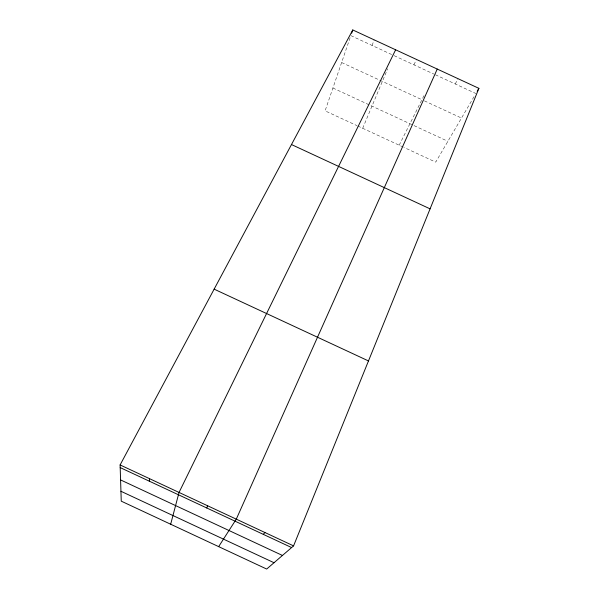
<?xml version="1.0" encoding="UTF-8"?>
<svg xmlns="http://www.w3.org/2000/svg" width="599" height="599" viewBox="0 0 599 599"><rect width="100%" height="100%" fill="white"/><g stroke="black" fill="none" stroke-linecap="round" stroke-linejoin="round"><path stroke-width="0.45" stroke-dasharray="3 2.25" d="M372.076 45.457L374.195 39.871M362.687 128.283L387.665 68.765M413.946 64.849L416.44 59.428M399.189 145.205L423.965 95.638M455.225 83.957L458.07 78.709M474.019 96.686L435.705 162.134L404.168 147.511M391.686 54.539L350.834 35.618L325.092 110.852L356.959 125.633M394.149 55.677L433.758 74.021M435.413 74.785L475.868 93.519M341.632 62.521L421.928 99.719M424.399 100.864L461.507 118.055M332.909 88.016L413.228 125.243M414.059 125.625L447.895 141.312M357.783 126.007L403.337 147.129"/><path stroke-width="0.9" d="M149.301 481.169L149.57 478.683M170.67 524.23L179.041 492.438L395.632 49.792M351.665 33.192L352.774 29.95L478.893 88.345L293.57 545.876L266.675 569.05L121.253 501.161L120.107 464.944L352.774 29.95M206.707 507.959L207.658 505.788M437.248 69.065L236.283 519.146L218.657 546.632M477.163 91.303L478.893 88.345M263.298 534.36L264.923 532.511M291.481 144.546L430.082 208.856M214.135 289.145L368.482 360.935M120.107 464.944L293.57 545.876M120.189 467.587L291.608 547.568M120.579 479.919L282.451 555.46M120.938 491.27L274.028 562.723"/></g></svg>
